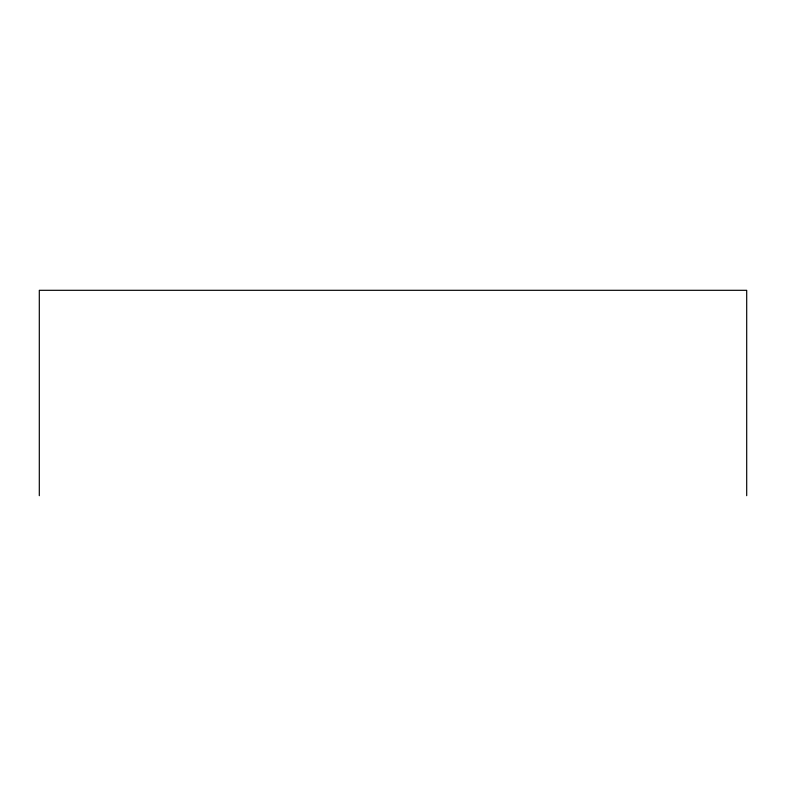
<?xml version="1.0" encoding="UTF-8"?>
<svg xmlns="http://www.w3.org/2000/svg" width="786" height="786" viewBox="0 0 786 786"><rect width="100%" height="100%" fill="white"/><g stroke="black" fill="none" stroke-linecap="round" stroke-linejoin="round"><path stroke-width="1.18" d="M746.7 495.691L746.7 290.309L39.3 290.309L39.3 495.691"/></g></svg>
